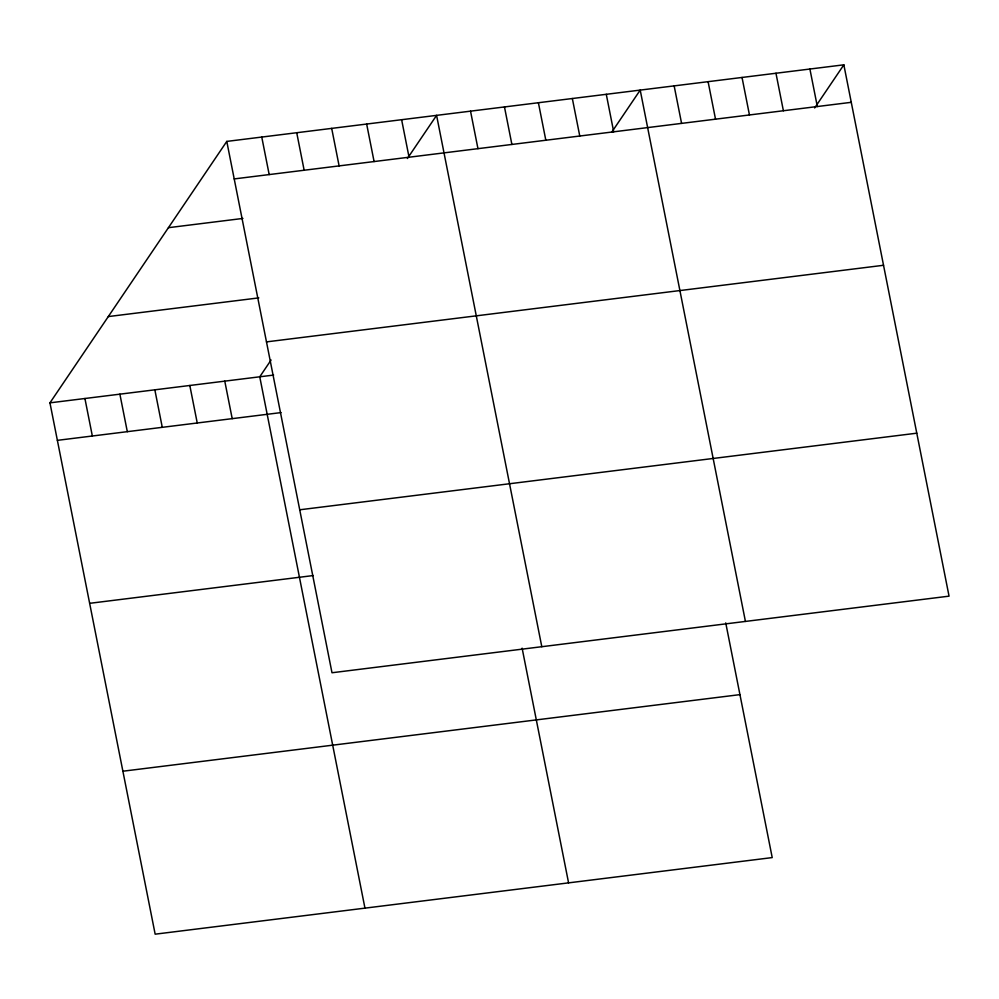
<?xml version="1.0" encoding="UTF-8"?>
<svg xmlns="http://www.w3.org/2000/svg" width="999" height="999" viewBox="0 0 999 999"><rect width="100%" height="100%" fill="white"/><g stroke="black" fill="none" stroke-linecap="round" stroke-linejoin="round"><path stroke-width="1.5" d="M725.736 622.889L772.215 857.592L155.157 934.177L49.95 402.847L226.785 141.408L843.843 64.823L949.05 596.153L331.993 672.752L226.785 141.408M271.091 360.027L259.752 376.798L364.96 908.141M407.405 158.504L436.588 115.372L541.795 646.703M611.85 132.03L640.209 90.097L745.429 621.428M814.66 107.954L843.843 64.823M234.216 178.921L851.273 102.323M168.431 227.685L242.932 218.431M108.304 316.571L258.816 297.889M266.483 341.883L883.541 265.284M49.95 402.847L273.626 375.075M57.38 440.347L281.056 412.587M299.725 509.79L916.782 433.191M89.648 603.321L313.324 575.549M122.889 771.216L739.947 694.63M809.902 69.031L817.332 106.543M775.961 73.239L783.391 110.752M742.032 77.46L749.45 114.96M708.091 81.668L715.521 119.181M674.15 85.877L681.58 123.389M606.281 94.306L613.698 131.818M572.34 98.514L579.77 136.026M538.399 102.735L545.829 140.235M504.47 106.943L511.888 144.455M470.529 111.151L477.959 148.664M522.115 648.164L568.581 882.866M401.623 119.705L409.053 157.218M366.658 124.051L374.088 161.563M331.693 128.384L339.111 165.896M296.728 132.73L304.146 170.242M261.763 137.075L269.181 174.575M224.775 381.143L232.205 418.656M189.81 385.489L197.24 422.989M154.845 389.822L162.275 427.335M119.88 394.168L127.31 431.668M84.915 398.501L92.345 436.014"/></g></svg>
